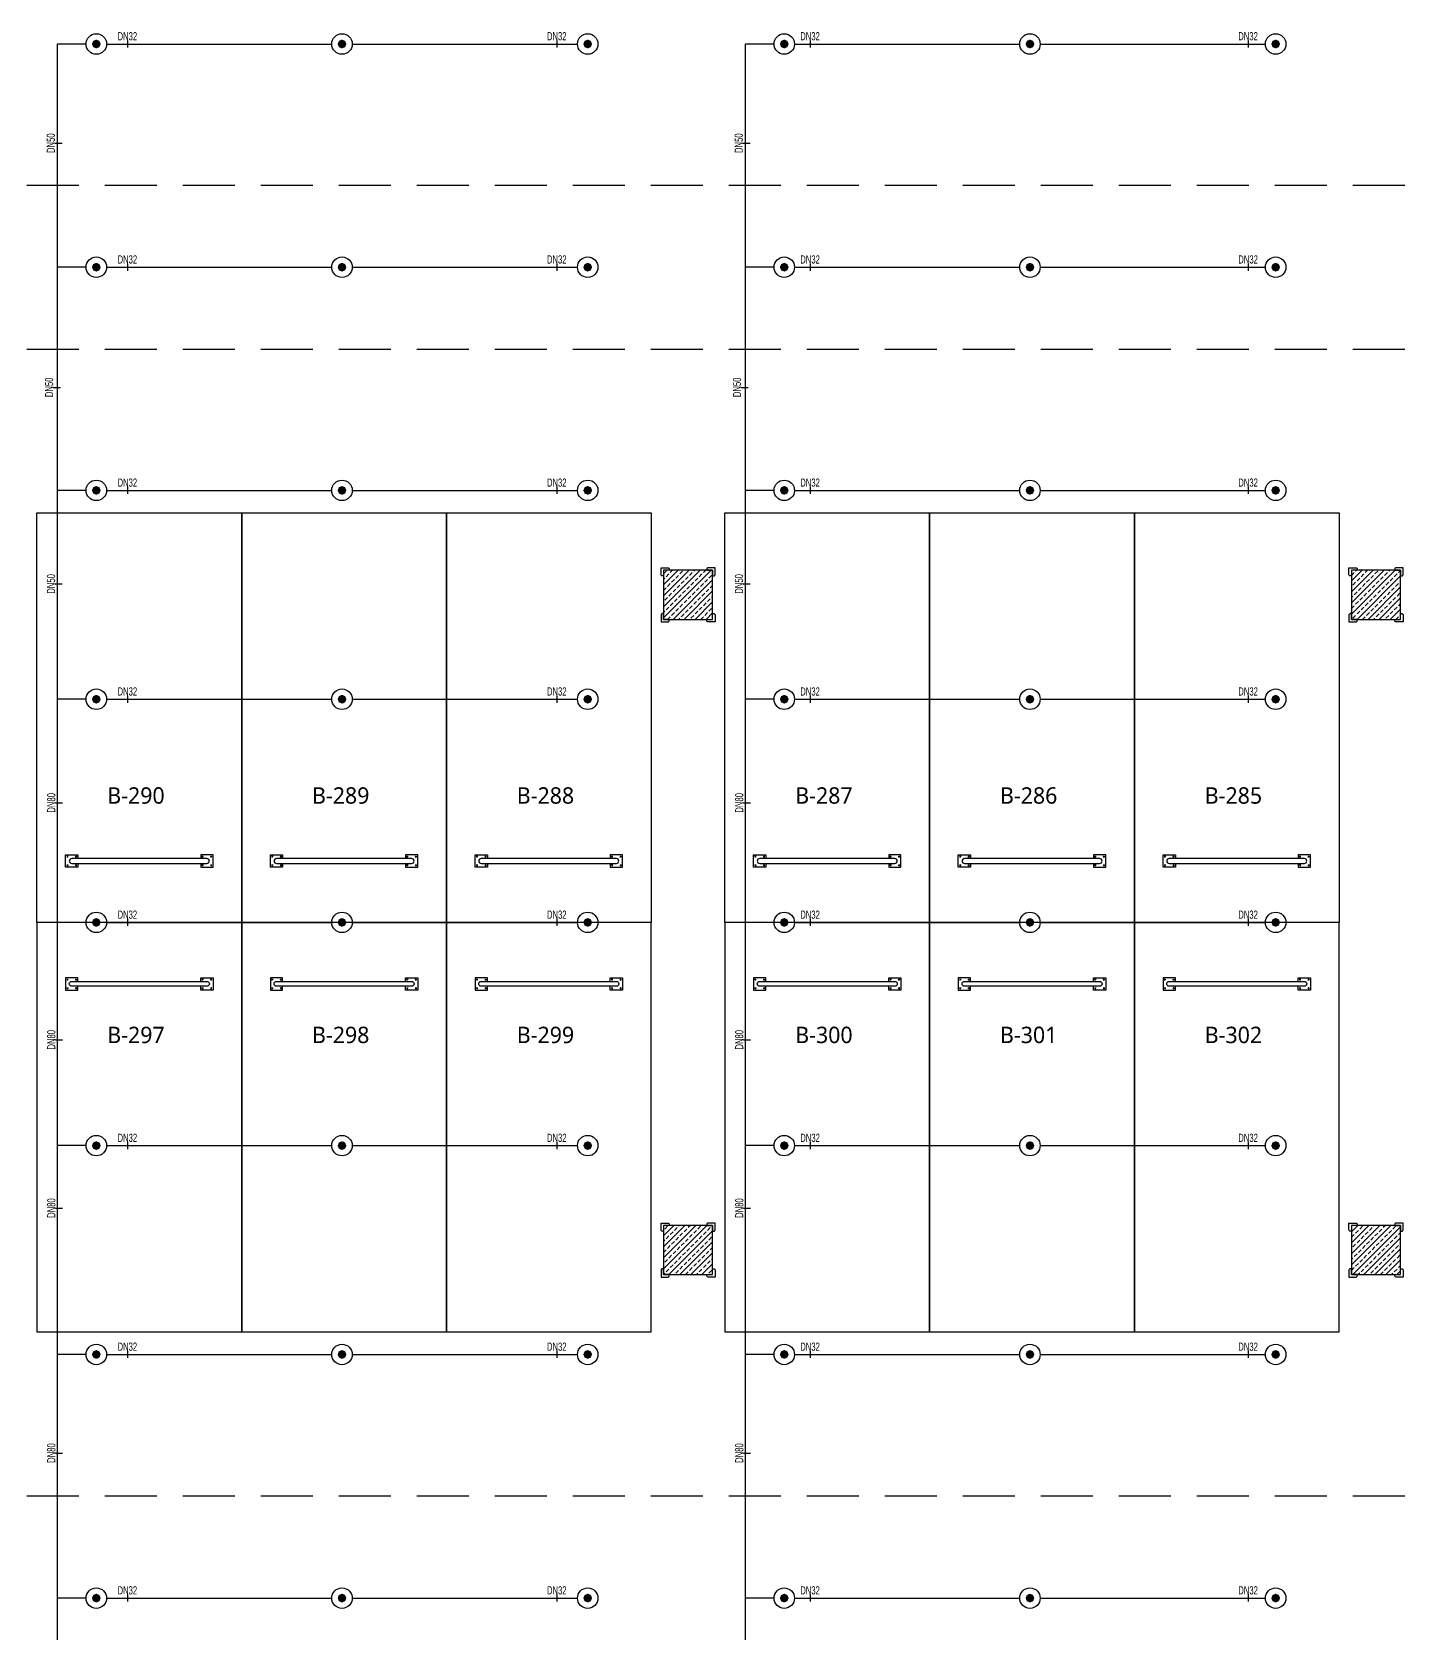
# Model space of a CAD drawing. Header units: millimetres. Extents: x -379292 to 1221486, y 92049 to 447512.
# Drawn here: x 310118 to 326918, y 203931 to 223490 of the extents above; entities that cross this region are included whole.
import ezdxf
from ezdxf.enums import TextEntityAlignment as Align

# ---------------------------------------------------------------- set-up
doc = ezdxf.new("R2010")
doc.units = ezdxf.units.MM
doc.linetypes.add('HIDDEN', pattern=[9.525, 6.35, -3.175])
for name, color, linetype in [('-M-YNGN-BORUID', 7, 'Continuous'), ('-M-YNGN-BORUUZUN', 7, 'Continuous'), ('-M-YNGN-BORUYUK', 7, 'Continuous'), ('-M-YNGN-SPR-YUK', 7, 'Continuous'), ('-M-YNGN-ZON3-CAP-', 7, 'Continuous'), ('-M-YNGN-ZON3-SPR-', 7, 'Continuous'), ('05_HATCH CONCRETE', 141, 'Continuous'), ('05_SYMBOL', 2, 'Continuous'), ('202-A-Y-MahalAd', 141, 'Continuous')]:
    doc.layers.add(name, color=color, linetype=linetype)
doc.layers.add('-M-YNGN-SPR-CAPCIZGI', color=188, linetype='Continuous', plot=False)
doc.layers.add('-M-YNGN-ZON3', color=6, linetype='SP', lineweight=30)
doc.styles.add('CIZGI', font='tahoma.ttf', dxfattribs={"width": 0.8, "oblique": 20})
doc.styles.add('HCAD', font='HCAD.SHX', dxfattribs={"width": 0.8, "height": 0.2})
doc.styles.add('PIPESIZE', font='hcad.shx', dxfattribs={"width": 0.8})
doc.styles.add('SPR-NOT', font='romans.shx')
doc.styles.get("Standard").update_dxf_attribs({"font": 'segoeuil.ttf'})
doc.linetypes.add('SP', pattern='A,2,-0.1,["SP",CIZGI,S=0.14,R=0.2,X=0,Y=-0.07],-0.255', length=2.355)
pattern_1 = [(225, (905000, -3e-07), (67.351921, -67.351921), []), (225, (904932.65, -3e-07), (67.351921, -67.351921), [47.625, -23.8125])]

# ---------------------------------------------------------------- blocks, each defined once
blk = doc.blocks.new('202_Vida')
at = {"color": 0, "linetype": 'ByBlock', "ltscale": 0.2}
for points in [[(1, 0), (-1, 0)], [(0, 1), (0, -1)]]:
    blk.add_lwpolyline(points, dxfattribs=at)
at = {"color": 0, "linetype": 'ByBlock'}
for radius in [0.42, 0.23, 0.155]:
    blk.add_circle((0, 0), radius, dxfattribs=at)
blk = doc.blocks.new('202_Stoper')
at = {"color": 0, "linetype": 'ByBlock'}
for points in [[(-750, -30), (-750, -75), (-900, -75), (-900, 75), (-750, 75), (-750, 30)], [(750, -30), (750, -75), (900, -75), (900, 75), (750, 75), (750, 30)]]:
    blk.add_lwpolyline(points, dxfattribs=at)
blk.add_lwpolyline([(825, -30, 1), (825, 30), (-825, 30, 1), (-825, -30)], format="xyb", close=True, dxfattribs=at)
at = {"color": 0, "linetype": 'ByBlock', "yscale": 10, "zscale": 10, "rotation": 180}
for p, xscale in [((-877, 53), -10), ((-772, 53), 10), ((772, 53), -10), ((877, 53), 10)]:
    blk.add_blockref('202_Vida', p, dxfattribs=dict(at, xscale=xscale))
at = {"color": 0, "linetype": 'ByBlock', "yscale": 10, "zscale": 10}
for p, xscale in [((-877, -52), 10), ((-772, -52), -10), ((772, -52), 10), ((877, -52), -10)]:
    blk.add_blockref('202_Vida', p, dxfattribs=dict(at, xscale=xscale))
blk = doc.blocks.new('202_Mahalblok')
at = {"color": 0, "linetype": 'ByBlock', "flags": 128}
blk.add_lwpolyline([(0, 0), (0, 5000), (2500, 5000), (2500, 0)], close=True, dxfattribs=at)
at = {"color": 252}
blk.add_blockref('202_Stoper', (1250, 750), dxfattribs=at)
at = {"color": 0, "linetype": 'ByBlock', "ltscale": 25}
blk.add_attdef('MAHALNO', text='', height=200, dxfattribs=at).set_placement((1209, 1390), align=Align.BOTTOM_CENTER)
blk = doc.blocks.new('bariyer')
at = {"color": 8, "ltscale": 25}
blk.add_lwpolyline([(0, -70), (15, -70, 0.414214), (30, -55), (30, 30), (-55, 30, 0.414214), (-70, 15), (-70, 0), (0, 0)], format="xyb", close=True, dxfattribs=at)
blk = doc.blocks.new('OtoParkBodrumKatMimari')
at = {"layer": '05_HATCH CONCRETE'}
h = blk.add_hatch(dxfattribs=at)
h.set_pattern_fill('ANSI33', color=8, scale=15, angle=180, style=0)
h.set_pattern_definition(pattern_1)
h.paths.add_polyline_path([(37300, 116100), (36700, 116100), (36700, 115500), (37300, 115500)])
h = blk.add_hatch(dxfattribs=at)
h.set_pattern_fill('ANSI33', color=8, scale=15, angle=180, style=0)
h.set_pattern_definition(pattern_1)
h.paths.add_polyline_path([(45700, 116100), (45100, 116100), (45100, 115500), (45700, 115500)])
h = blk.add_hatch(dxfattribs=at)
h.set_pattern_fill('ANSI33', color=8, scale=15, angle=180, style=0)
h.set_pattern_definition(pattern_1)
h.paths.add_polyline_path([(37300, 108100), (36700, 108100), (36700, 107500), (37300, 107500)])
h = blk.add_hatch(dxfattribs=at)
h.set_pattern_fill('ANSI33', color=8, scale=15, angle=180, style=0)
h.set_pattern_definition(pattern_1)
h.paths.add_polyline_path([(45700, 108100), (45100, 108100), (45100, 107500), (45700, 107500)])
at = {"color": 5}
for points in [[(37300, 116100), (36700, 116100), (36700, 115500), (37300, 115500)], [(45700, 116100), (45100, 116100), (45100, 115500), (45700, 115500)], [(37300, 108100), (36700, 108100), (36700, 107500), (37300, 107500)], [(45700, 108100), (45100, 108100), (45100, 107500), (45700, 107500)]]:
    blk.add_lwpolyline(points, close=True, dxfattribs=at)
at = {"layer": '05_SYMBOL', "color": 252, "linetype": 'HIDDEN', "ltscale": 100}
for points in [[(19400, 120800), (128500, 120800)], [(19400, 118800), (135650, 118800)], [(19400, 104800), (128500, 104800)]]:
    blk.add_lwpolyline(points, dxfattribs=at)
at = {"layer": '05_SYMBOL', "color": 8, "xscale": -1}
for p in [(36700, 116100), (45100, 116100), (36700, 108100), (45100, 108100)]:
    blk.add_blockref('bariyer', p, dxfattribs=at)
at = {"layer": '05_SYMBOL', "color": 8}
for p in [(37300, 116100), (45700, 116100), (37300, 108100), (45700, 108100)]:
    blk.add_blockref('bariyer', p, dxfattribs=at)
at = {"layer": '05_SYMBOL', "color": 8, "rotation": 180}
for p in [(36700, 115500), (45100, 115500), (36700, 107500), (45100, 107500)]:
    blk.add_blockref('bariyer', p, dxfattribs=at)
at = {"layer": '05_SYMBOL', "color": 8, "xscale": -1, "rotation": 180}
for p in [(37300, 115500), (45700, 115500), (37300, 107500), (45700, 107500)]:
    blk.add_blockref('bariyer', p, dxfattribs=at)
at = {"layer": '202-A-Y-MahalAd', "color": 8, "ltscale": 25}
for p, values in [((29050, 111800), {'MAHALNO': 'B-290'}), ((31550, 111800), {'MAHALNO': 'B-289'}), ((34050, 111800), {'MAHALNO': 'B-288'}), ((37450, 111800), {'MAHALNO': 'B-287'}), ((39950, 111800), {'MAHALNO': 'B-286'}), ((42450, 111800), {'MAHALNO': 'B-285'})]:
    blk.add_blockref('202_Mahalblok', p, dxfattribs=at).add_auto_attribs(values)
ref = blk.add_blockref('202_Mahalblok', (29050, 111800), dxfattribs=dict(at, xscale=-1, rotation=180))
ref.add_attrib('MAHALNO', 'B-297', dxfattribs={"layer": '0', "color": 0, "linetype": 'ByBlock', "ltscale": 25, "height": 200}).set_placement((30259, 110267), align=Align.BOTTOM_CENTER)
ref = blk.add_blockref('202_Mahalblok', (31550, 111800), dxfattribs=dict(at, xscale=-1, rotation=180))
ref.add_attrib('MAHALNO', 'B-298', dxfattribs={"layer": '0', "color": 0, "linetype": 'ByBlock', "ltscale": 25, "height": 200}).set_placement((32759, 110267), align=Align.BOTTOM_CENTER)
ref = blk.add_blockref('202_Mahalblok', (34050, 111800), dxfattribs=dict(at, xscale=-1, rotation=180))
ref.add_attrib('MAHALNO', 'B-299', dxfattribs={"layer": '0', "color": 0, "linetype": 'ByBlock', "ltscale": 25, "height": 200}).set_placement((35259, 110267), align=Align.BOTTOM_CENTER)
ref = blk.add_blockref('202_Mahalblok', (37450, 111800), dxfattribs=dict(at, xscale=-1, rotation=180))
ref.add_attrib('MAHALNO', 'B-300', dxfattribs={"layer": '0', "color": 0, "linetype": 'ByBlock', "ltscale": 25, "height": 200}).set_placement((38659, 110267), align=Align.BOTTOM_CENTER)
ref = blk.add_blockref('202_Mahalblok', (39950, 111800), dxfattribs=dict(at, xscale=-1, rotation=180))
ref.add_attrib('MAHALNO', 'B-301', dxfattribs={"layer": '0', "color": 0, "linetype": 'ByBlock', "ltscale": 25, "height": 200}).set_placement((41159, 110267), align=Align.BOTTOM_CENTER)
ref = blk.add_blockref('202_Mahalblok', (42450, 111800), dxfattribs=dict(at, xscale=-1, rotation=180))
ref.add_attrib('MAHALNO', 'B-302', dxfattribs={"layer": '0', "color": 0, "linetype": 'ByBlock', "ltscale": 25, "height": 200}).set_placement((43659, 110267), align=Align.BOTTOM_CENTER)
blk = doc.blocks.new('SP-C-UP-12')
at = {"ltscale": 10}
blk.add_line((0, 0), (0, 0), dxfattribs=at)
at = {"color": 1, "linetype": 'Continuous'}
blk.add_circle((0, 0), 12.5, dxfattribs=at)
at = {"ltscale": 10}
for points in [[(-5.4, 0), (-3.8, 3.8), (-3.8, -3.8), (0, 5.4)], [(-3.8, -3.8), (0, 5.4), (0, -5.4), (3.8, 3.8)], [(0, -5.4), (3.8, 3.8), (3.8, -3.8), (5.4, 0)]]:
    blk.add_solid(points, dxfattribs=at)
at = {"layer": '-M-YNGN-SPR-YUK', "style": 'SPR-NOT', "width": 0.5, "flags": 9}
for tag, p in [('YUK', (0, 17.8)), ('CAP', (0, 14.4)), ('TIP', (0.2, 10.8))]:
    blk.add_attdef(tag, text='', height=2.5, dxfattribs=at).set_placement(p, align=Align.MIDDLE_CENTER)
blk = doc.blocks.new('SPRKL100')
at = {"layer": '-M-YNGN-SPR-CAPCIZGI'}
blk.add_line((0, 0.43), (0, -0.43), dxfattribs=at)
at = {"layer": '-M-YNGN-BORUID', "color": 0, "style": 'HCAD', "width": 0.8, "flags": 1}
blk.add_attdef('DIC', text='', height=0.4, dxfattribs=at).set_placement((0, -1.69), align=Align.CENTER)
at = {"layer": '-M-YNGN-BORUUZUN', "color": 0, "style": 'HCAD', "width": 0.7}
blk.add_attdef('BOY', text='', height=0.8, dxfattribs=at).set_placement((0, -1.08), align=Align.CENTER)
at = {"layer": '-M-YNGN-BORUYUK', "color": 6, "style": 'PIPESIZE', "width": 0.8}
blk.add_attdef('YUK', text='', height=0.5, dxfattribs=at).set_placement((0, 1.87), align=Align.CENTER)
at = {"color": 0, "style": 'PIPESIZE', "width": 0.7}
blk.add_attdef('CAP', text='', height=1, dxfattribs=at).set_placement((0, 0.45), align=Align.CENTER)
blk = doc.blocks.new('A$C69E75EAE')
at = {"layer": '-M-YNGN-ZON3', "ltscale": 500}
for p, q in [((2062.3, -2469.7), (2027.3, -2469.7)), ((2027.3, -7817.2), (2027.3, -2469.7)), ((2087.3, -2469.7), (2362.3, -2469.7)), ((2387.3, -2469.7), (2662.3, -2469.7)), ((2902.3, -2469.7), (2867.3, -2469.7)), ((2867.3, -7817.2), (2867.3, -2469.7)), ((2927.3, -2469.7), (3202.3, -2469.7)), ((3227.3, -2469.7), (3502.3, -2469.7)), ((2062.3, -2742.2), (2027.3, -2742.2)), ((2087.3, -2742.2), (2362.3, -2742.2)), ((2387.3, -2742.2), (2662.3, -2742.2)), ((2902.3, -2742.2), (2867.3, -2742.2)), ((2927.3, -2742.2), (3202.3, -2742.2)), ((3227.3, -2742.2), (3502.3, -2742.2)), ((2062.3, -3014.7), (2027.3, -3014.7)), ((2087.3, -3014.7), (2362.3, -3014.7)), ((2387.3, -3014.7), (2662.3, -3014.7)), ((2902.3, -3014.7), (2867.3, -3014.7)), ((2927.3, -3014.7), (3202.3, -3014.7)), ((3227.3, -3014.7), (3502.3, -3014.7)), ((2062.3, -3269.7), (2027.3, -3269.7)), ((2087.3, -3269.7), (2362.3, -3269.7)), ((2387.3, -3269.7), (2662.3, -3269.7)), ((2902.3, -3269.7), (2867.3, -3269.7)), ((2927.3, -3269.7), (3202.3, -3269.7)), ((3227.3, -3269.7), (3502.3, -3269.7)), ((2062.3, -3542.2), (2027.3, -3542.2)), ((2087.3, -3542.2), (2362.3, -3542.2)), ((2387.3, -3542.2), (2662.3, -3542.2)), ((2902.3, -3542.2), (2867.3, -3542.2)), ((2927.3, -3542.2), (3202.3, -3542.2)), ((3227.3, -3542.2), (3502.3, -3542.2)), ((2062.3, -3814.7), (2027.3, -3814.7)), ((2087.3, -3814.7), (2362.3, -3814.7)), ((2387.3, -3814.7), (2662.3, -3814.7)), ((2902.3, -3814.7), (2867.3, -3814.7)), ((2927.3, -3814.7), (3202.3, -3814.7)), ((3227.3, -3814.7), (3502.3, -3814.7)), ((2062.3, -4069.7), (2027.3, -4069.7)), ((2087.3, -4069.7), (2362.3, -4069.7)), ((2387.3, -4069.7), (2662.3, -4069.7)), ((2902.3, -4069.7), (2867.3, -4069.7)), ((2927.3, -4069.7), (3202.3, -4069.7)), ((3227.3, -4069.7), (3502.3, -4069.7)), ((2062.3, -4367.2), (2027.3, -4367.2)), ((2087.3, -4367.2), (2362.3, -4367.2)), ((2387.3, -4367.2), (2662.3, -4367.2)), ((2902.3, -4367.2), (2867.3, -4367.2)), ((2927.3, -4367.2), (3202.3, -4367.2)), ((3227.3, -4367.2), (3502.3, -4367.2))]:
    blk.add_line(p, q, dxfattribs=at)
at = {"layer": '-M-YNGN-ZON3-CAP-'}
ref = blk.add_blockref('SPRKL100', (2112.7, -2469.7), dxfattribs=dict(at, xscale=10, yscale=10, zscale=10, rotation=359.9999997800978))
ref.add_attrib('CAP', 'DN32', dxfattribs={"layer": '0', "color": 0, "height": 10, "rotation": 360, "style": 'PIPESIZE', "width": 0.7}).set_placement((2112.7, -2465.2), align=Align.CENTER)
ref = blk.add_blockref('SPRKL100', (2637, -2469.7), dxfattribs=dict(at, xscale=10, yscale=10, zscale=10, rotation=359.9999997800978))
ref.add_attrib('CAP', 'DN32', dxfattribs={"layer": '0', "color": 0, "height": 10, "rotation": 360, "style": 'PIPESIZE', "width": 0.7}).set_placement((2637, -2465.2), align=Align.CENTER)
ref = blk.add_blockref('SPRKL100', (2946.3, -2469.7), dxfattribs=dict(at, xscale=10, yscale=10, zscale=10, rotation=359.9999997800978))
ref.add_attrib('CAP', 'DN32', dxfattribs={"layer": '0', "color": 0, "height": 10, "rotation": 360, "style": 'PIPESIZE', "width": 0.7}).set_placement((2946.3, -2465.2), align=Align.CENTER)
ref = blk.add_blockref('SPRKL100', (3481.1, -2469.7), dxfattribs=dict(at, xscale=10, yscale=10, zscale=10, rotation=359.9999997800978))
ref.add_attrib('CAP', 'DN32', dxfattribs={"layer": '0', "color": 0, "height": 10, "rotation": 360, "style": 'PIPESIZE', "width": 0.7}).set_placement((3481.1, -2465.2), align=Align.CENTER)
ref = blk.add_blockref('SPRKL100', (2028.7, -2590.8), dxfattribs=dict(at, xscale=10.00000000000001, yscale=10.00000000000001, zscale=10.00000000000001, rotation=90))
ref.add_attrib('CAP', 'DN50', dxfattribs={"layer": '0', "color": 0, "height": 10, "rotation": 90, "style": 'PIPESIZE', "width": 0.7}).set_placement((2024.2, -2590.8), align=Align.CENTER)
ref = blk.add_blockref('SPRKL100', (2868.7, -2590.8), dxfattribs=dict(at, xscale=10.00000000000001, yscale=10.00000000000001, zscale=10.00000000000001, rotation=90))
ref.add_attrib('CAP', 'DN50', dxfattribs={"layer": '0', "color": 0, "height": 10, "rotation": 90, "style": 'PIPESIZE', "width": 0.7}).set_placement((2864.2, -2590.8), align=Align.CENTER)
ref = blk.add_blockref('SPRKL100', (2112.7, -2742.2), dxfattribs=dict(at, xscale=10, yscale=10, zscale=10, rotation=359.9999997800978))
ref.add_attrib('CAP', 'DN32', dxfattribs={"layer": '0', "color": 0, "height": 10, "rotation": 360, "style": 'PIPESIZE', "width": 0.7}).set_placement((2112.7, -2737.7), align=Align.CENTER)
ref = blk.add_blockref('SPRKL100', (2637, -2742.2), dxfattribs=dict(at, xscale=10, yscale=10, zscale=10, rotation=359.9999997800978))
ref.add_attrib('CAP', 'DN32', dxfattribs={"layer": '0', "color": 0, "height": 10, "rotation": 360, "style": 'PIPESIZE', "width": 0.7}).set_placement((2637, -2737.7), align=Align.CENTER)
ref = blk.add_blockref('SPRKL100', (2946.3, -2742.2), dxfattribs=dict(at, xscale=10, yscale=10, zscale=10, rotation=359.9999997800978))
ref.add_attrib('CAP', 'DN32', dxfattribs={"layer": '0', "color": 0, "height": 10, "rotation": 360, "style": 'PIPESIZE', "width": 0.7}).set_placement((2946.3, -2737.7), align=Align.CENTER)
ref = blk.add_blockref('SPRKL100', (3481.1, -2742.2), dxfattribs=dict(at, xscale=10, yscale=10, zscale=10, rotation=359.9999997800978))
ref.add_attrib('CAP', 'DN32', dxfattribs={"layer": '0', "color": 0, "height": 10, "rotation": 360, "style": 'PIPESIZE', "width": 0.7}).set_placement((3481.1, -2737.7), align=Align.CENTER)
ref = blk.add_blockref('SPRKL100', (2026.6, -2888.9), dxfattribs=dict(at, xscale=10.00000000000001, yscale=10.00000000000001, zscale=10.00000000000001, rotation=90))
ref.add_attrib('CAP', 'DN50', dxfattribs={"layer": '0', "color": 0, "height": 10, "rotation": 90, "style": 'PIPESIZE', "width": 0.7}).set_placement((2022.1, -2888.9), align=Align.CENTER)
ref = blk.add_blockref('SPRKL100', (2866.6, -2888.9), dxfattribs=dict(at, xscale=10.00000000000001, yscale=10.00000000000001, zscale=10.00000000000001, rotation=90))
ref.add_attrib('CAP', 'DN50', dxfattribs={"layer": '0', "color": 0, "height": 10, "rotation": 90, "style": 'PIPESIZE', "width": 0.7}).set_placement((2862.1, -2888.9), align=Align.CENTER)
ref = blk.add_blockref('SPRKL100', (2112.7, -3014.7), dxfattribs=dict(at, xscale=10, yscale=10, zscale=10, rotation=359.9999997800978))
ref.add_attrib('CAP', 'DN32', dxfattribs={"layer": '0', "color": 0, "height": 10, "rotation": 360, "style": 'PIPESIZE', "width": 0.7}).set_placement((2112.7, -3010.2), align=Align.CENTER)
ref = blk.add_blockref('SPRKL100', (2637, -3014.7), dxfattribs=dict(at, xscale=10, yscale=10, zscale=10, rotation=359.9999997800978))
ref.add_attrib('CAP', 'DN32', dxfattribs={"layer": '0', "color": 0, "height": 10, "rotation": 360, "style": 'PIPESIZE', "width": 0.7}).set_placement((2637, -3010.2), align=Align.CENTER)
ref = blk.add_blockref('SPRKL100', (2946.3, -3014.7), dxfattribs=dict(at, xscale=10, yscale=10, zscale=10, rotation=359.9999997800978))
ref.add_attrib('CAP', 'DN32', dxfattribs={"layer": '0', "color": 0, "height": 10, "rotation": 360, "style": 'PIPESIZE', "width": 0.7}).set_placement((2946.3, -3010.2), align=Align.CENTER)
ref = blk.add_blockref('SPRKL100', (3481.1, -3014.7), dxfattribs=dict(at, xscale=10, yscale=10, zscale=10, rotation=359.9999997800978))
ref.add_attrib('CAP', 'DN32', dxfattribs={"layer": '0', "color": 0, "height": 10, "rotation": 360, "style": 'PIPESIZE', "width": 0.7}).set_placement((3481.1, -3010.2), align=Align.CENTER)
ref = blk.add_blockref('SPRKL100', (2029, -3128.9), dxfattribs=dict(at, xscale=10.00000000000001, yscale=10.00000000000001, zscale=10.00000000000001, rotation=90))
ref.add_attrib('CAP', 'DN50', dxfattribs={"layer": '0', "color": 0, "height": 10, "rotation": 90, "style": 'PIPESIZE', "width": 0.7}).set_placement((2024.5, -3128.9), align=Align.CENTER)
ref = blk.add_blockref('SPRKL100', (2869, -3128.9), dxfattribs=dict(at, xscale=10.00000000000001, yscale=10.00000000000001, zscale=10.00000000000001, rotation=90))
ref.add_attrib('CAP', 'DN50', dxfattribs={"layer": '0', "color": 0, "height": 10, "rotation": 90, "style": 'PIPESIZE', "width": 0.7}).set_placement((2864.5, -3128.9), align=Align.CENTER)
ref = blk.add_blockref('SPRKL100', (2112.7, -3269.7), dxfattribs=dict(at, xscale=10, yscale=10, zscale=10, rotation=359.9999997800978))
ref.add_attrib('CAP', 'DN32', dxfattribs={"layer": '0', "color": 0, "height": 10, "rotation": 360, "style": 'PIPESIZE', "width": 0.7}).set_placement((2112.7, -3265.2), align=Align.CENTER)
ref = blk.add_blockref('SPRKL100', (2637, -3269.7), dxfattribs=dict(at, xscale=10, yscale=10, zscale=10, rotation=359.9999997800978))
ref.add_attrib('CAP', 'DN32', dxfattribs={"layer": '0', "color": 0, "height": 10, "rotation": 360, "style": 'PIPESIZE', "width": 0.7}).set_placement((2637, -3265.2), align=Align.CENTER)
ref = blk.add_blockref('SPRKL100', (2946.3, -3269.7), dxfattribs=dict(at, xscale=10, yscale=10, zscale=10, rotation=359.9999997800978))
ref.add_attrib('CAP', 'DN32', dxfattribs={"layer": '0', "color": 0, "height": 10, "rotation": 360, "style": 'PIPESIZE', "width": 0.7}).set_placement((2946.3, -3265.2), align=Align.CENTER)
ref = blk.add_blockref('SPRKL100', (3481.1, -3269.7), dxfattribs=dict(at, xscale=10, yscale=10, zscale=10, rotation=359.9999997800978))
ref.add_attrib('CAP', 'DN32', dxfattribs={"layer": '0', "color": 0, "height": 10, "rotation": 360, "style": 'PIPESIZE', "width": 0.7}).set_placement((3481.1, -3265.2), align=Align.CENTER)
ref = blk.add_blockref('SPRKL100', (2029.3, -3396.2), dxfattribs=dict(at, xscale=10.00000000000001, yscale=10.00000000000001, zscale=10.00000000000001, rotation=90))
ref.add_attrib('CAP', 'DN80', dxfattribs={"layer": '0', "color": 0, "height": 10, "rotation": 90, "style": 'PIPESIZE', "width": 0.7}).set_placement((2024.8, -3396.2), align=Align.CENTER)
ref = blk.add_blockref('SPRKL100', (2869.3, -3396.2), dxfattribs=dict(at, xscale=10.00000000000001, yscale=10.00000000000001, zscale=10.00000000000001, rotation=90))
ref.add_attrib('CAP', 'DN80', dxfattribs={"layer": '0', "color": 0, "height": 10, "rotation": 90, "style": 'PIPESIZE', "width": 0.7}).set_placement((2864.8, -3396.2), align=Align.CENTER)
ref = blk.add_blockref('SPRKL100', (2112.7, -3542.2), dxfattribs=dict(at, xscale=10, yscale=10, zscale=10, rotation=359.9999997800978))
ref.add_attrib('CAP', 'DN32', dxfattribs={"layer": '0', "color": 0, "height": 10, "rotation": 360, "style": 'PIPESIZE', "width": 0.7}).set_placement((2112.7, -3537.7), align=Align.CENTER)
ref = blk.add_blockref('SPRKL100', (2637, -3542.2), dxfattribs=dict(at, xscale=10, yscale=10, zscale=10, rotation=359.9999997800978))
ref.add_attrib('CAP', 'DN32', dxfattribs={"layer": '0', "color": 0, "height": 10, "rotation": 360, "style": 'PIPESIZE', "width": 0.7}).set_placement((2637, -3537.7), align=Align.CENTER)
ref = blk.add_blockref('SPRKL100', (2946.3, -3542.2), dxfattribs=dict(at, xscale=10, yscale=10, zscale=10, rotation=359.9999997800978))
ref.add_attrib('CAP', 'DN32', dxfattribs={"layer": '0', "color": 0, "height": 10, "rotation": 360, "style": 'PIPESIZE', "width": 0.7}).set_placement((2946.3, -3537.7), align=Align.CENTER)
ref = blk.add_blockref('SPRKL100', (3481.1, -3542.2), dxfattribs=dict(at, xscale=10, yscale=10, zscale=10, rotation=359.9999997800978))
ref.add_attrib('CAP', 'DN32', dxfattribs={"layer": '0', "color": 0, "height": 10, "rotation": 360, "style": 'PIPESIZE', "width": 0.7}).set_placement((3481.1, -3537.7), align=Align.CENTER)
ref = blk.add_blockref('SPRKL100', (2029.3, -3685.5), dxfattribs=dict(at, xscale=10.00000000000001, yscale=10.00000000000001, zscale=10.00000000000001, rotation=90))
ref.add_attrib('CAP', 'DN80', dxfattribs={"layer": '0', "color": 0, "height": 10, "rotation": 90, "style": 'PIPESIZE', "width": 0.7}).set_placement((2024.8, -3685.5), align=Align.CENTER)
ref = blk.add_blockref('SPRKL100', (2869.3, -3685.5), dxfattribs=dict(at, xscale=10.00000000000001, yscale=10.00000000000001, zscale=10.00000000000001, rotation=90))
ref.add_attrib('CAP', 'DN80', dxfattribs={"layer": '0', "color": 0, "height": 10, "rotation": 90, "style": 'PIPESIZE', "width": 0.7}).set_placement((2864.8, -3685.5), align=Align.CENTER)
ref = blk.add_blockref('SPRKL100', (2112.7, -3814.7), dxfattribs=dict(at, xscale=10, yscale=10, zscale=10, rotation=359.9999997800978))
ref.add_attrib('CAP', 'DN32', dxfattribs={"layer": '0', "color": 0, "height": 10, "rotation": 360, "style": 'PIPESIZE', "width": 0.7}).set_placement((2112.7, -3810.2), align=Align.CENTER)
ref = blk.add_blockref('SPRKL100', (2637, -3814.7), dxfattribs=dict(at, xscale=10, yscale=10, zscale=10, rotation=359.9999997800978))
ref.add_attrib('CAP', 'DN32', dxfattribs={"layer": '0', "color": 0, "height": 10, "rotation": 360, "style": 'PIPESIZE', "width": 0.7}).set_placement((2637, -3810.2), align=Align.CENTER)
ref = blk.add_blockref('SPRKL100', (2946.3, -3814.7), dxfattribs=dict(at, xscale=10, yscale=10, zscale=10, rotation=359.9999997800978))
ref.add_attrib('CAP', 'DN32', dxfattribs={"layer": '0', "color": 0, "height": 10, "rotation": 360, "style": 'PIPESIZE', "width": 0.7}).set_placement((2946.3, -3810.2), align=Align.CENTER)
ref = blk.add_blockref('SPRKL100', (3481.1, -3814.7), dxfattribs=dict(at, xscale=10, yscale=10, zscale=10, rotation=359.9999997800978))
ref.add_attrib('CAP', 'DN32', dxfattribs={"layer": '0', "color": 0, "height": 10, "rotation": 360, "style": 'PIPESIZE', "width": 0.7}).set_placement((3481.1, -3810.2), align=Align.CENTER)
ref = blk.add_blockref('SPRKL100', (2029.3, -3891), dxfattribs=dict(at, xscale=10.00000000000001, yscale=10.00000000000001, zscale=10.00000000000001, rotation=90))
ref.add_attrib('CAP', 'DN80', dxfattribs={"layer": '0', "color": 0, "height": 10, "rotation": 90, "style": 'PIPESIZE', "width": 0.7}).set_placement((2024.8, -3891), align=Align.CENTER)
ref = blk.add_blockref('SPRKL100', (2869.3, -3891), dxfattribs=dict(at, xscale=10.00000000000001, yscale=10.00000000000001, zscale=10.00000000000001, rotation=90))
ref.add_attrib('CAP', 'DN80', dxfattribs={"layer": '0', "color": 0, "height": 10, "rotation": 90, "style": 'PIPESIZE', "width": 0.7}).set_placement((2864.8, -3891), align=Align.CENTER)
ref = blk.add_blockref('SPRKL100', (2112.7, -4069.7), dxfattribs=dict(at, xscale=10, yscale=10, zscale=10, rotation=359.9999997800978))
ref.add_attrib('CAP', 'DN32', dxfattribs={"layer": '0', "color": 0, "height": 10, "rotation": 360, "style": 'PIPESIZE', "width": 0.7}).set_placement((2112.7, -4065.2), align=Align.CENTER)
ref = blk.add_blockref('SPRKL100', (2637, -4069.7), dxfattribs=dict(at, xscale=10, yscale=10, zscale=10, rotation=359.9999997800978))
ref.add_attrib('CAP', 'DN32', dxfattribs={"layer": '0', "color": 0, "height": 10, "rotation": 360, "style": 'PIPESIZE', "width": 0.7}).set_placement((2637, -4065.2), align=Align.CENTER)
ref = blk.add_blockref('SPRKL100', (2946.3, -4069.7), dxfattribs=dict(at, xscale=10, yscale=10, zscale=10, rotation=359.9999997800978))
ref.add_attrib('CAP', 'DN32', dxfattribs={"layer": '0', "color": 0, "height": 10, "rotation": 360, "style": 'PIPESIZE', "width": 0.7}).set_placement((2946.3, -4065.2), align=Align.CENTER)
ref = blk.add_blockref('SPRKL100', (3481.1, -4069.7), dxfattribs=dict(at, xscale=10, yscale=10, zscale=10, rotation=359.9999997800978))
ref.add_attrib('CAP', 'DN32', dxfattribs={"layer": '0', "color": 0, "height": 10, "rotation": 360, "style": 'PIPESIZE', "width": 0.7}).set_placement((3481.1, -4065.2), align=Align.CENTER)
ref = blk.add_blockref('SPRKL100', (2029.3, -4190.1), dxfattribs=dict(at, xscale=10.00000000000001, yscale=10.00000000000001, zscale=10.00000000000001, rotation=90))
ref.add_attrib('CAP', 'DN80', dxfattribs={"layer": '0', "color": 0, "height": 10, "rotation": 90, "style": 'PIPESIZE', "width": 0.7}).set_placement((2024.8, -4190.1), align=Align.CENTER)
ref = blk.add_blockref('SPRKL100', (2869.3, -4190.1), dxfattribs=dict(at, xscale=10.00000000000001, yscale=10.00000000000001, zscale=10.00000000000001, rotation=90))
ref.add_attrib('CAP', 'DN80', dxfattribs={"layer": '0', "color": 0, "height": 10, "rotation": 90, "style": 'PIPESIZE', "width": 0.7}).set_placement((2864.8, -4190.1), align=Align.CENTER)
ref = blk.add_blockref('SPRKL100', (2112.7, -4367.2), dxfattribs=dict(at, xscale=10, yscale=10, zscale=10, rotation=359.9999997800978))
ref.add_attrib('CAP', 'DN32', dxfattribs={"layer": '0', "color": 0, "height": 10, "rotation": 360, "style": 'PIPESIZE', "width": 0.7}).set_placement((2112.7, -4362.7), align=Align.CENTER)
ref = blk.add_blockref('SPRKL100', (2637, -4367.2), dxfattribs=dict(at, xscale=10, yscale=10, zscale=10, rotation=359.9999997800978))
ref.add_attrib('CAP', 'DN32', dxfattribs={"layer": '0', "color": 0, "height": 10, "rotation": 360, "style": 'PIPESIZE', "width": 0.7}).set_placement((2637, -4362.7), align=Align.CENTER)
ref = blk.add_blockref('SPRKL100', (2946.3, -4367.2), dxfattribs=dict(at, xscale=10, yscale=10, zscale=10, rotation=359.9999997800978))
ref.add_attrib('CAP', 'DN32', dxfattribs={"layer": '0', "color": 0, "height": 10, "rotation": 360, "style": 'PIPESIZE', "width": 0.7}).set_placement((2946.3, -4362.7), align=Align.CENTER)
ref = blk.add_blockref('SPRKL100', (3481.1, -4367.2), dxfattribs=dict(at, xscale=10, yscale=10, zscale=10, rotation=359.9999997800978))
ref.add_attrib('CAP', 'DN32', dxfattribs={"layer": '0', "color": 0, "height": 10, "rotation": 360, "style": 'PIPESIZE', "width": 0.7}).set_placement((3481.1, -4362.7), align=Align.CENTER)
at = {"layer": '-M-YNGN-ZON3-SPR-'}
for p in [(2074.8, -2469.7), (2374.8, -2469.7), (2674.8, -2469.7), (2914.8, -2469.7), (3214.8, -2469.7), (3514.8, -2469.7), (2074.8, -2742.2), (2374.8, -2742.2), (2674.8, -2742.2), (2914.8, -2742.2), (3214.8, -2742.2), (3514.8, -2742.2), (2074.8, -3014.7), (2374.8, -3014.7), (2674.8, -3014.7), (2914.8, -3014.7), (3214.8, -3014.7), (3514.8, -3014.7), (2074.8, -3269.7), (2374.8, -3269.7), (2674.8, -3269.7), (2914.8, -3269.7), (3214.8, -3269.7), (3514.8, -3269.7), (2074.8, -3542.2), (2374.8, -3542.2), (2674.8, -3542.2), (2914.8, -3542.2), (3214.8, -3542.2), (3514.8, -3542.2), (2074.8, -3814.7), (2374.8, -3814.7), (2674.8, -3814.7), (2914.8, -3814.7), (3214.8, -3814.7), (3514.8, -3814.7), (2074.8, -4069.7), (2374.8, -4069.7), (2674.8, -4069.7), (2914.8, -4069.7), (3214.8, -4069.7), (3514.8, -4069.7), (2074.8, -4367.2), (2374.8, -4367.2), (2674.8, -4367.2), (2914.8, -4367.2), (3214.8, -4367.2), (3514.8, -4367.2)]:
    blk.add_blockref('SP-C-UP-12', p, dxfattribs=at)

msp = doc.modelspace()

# ---------------------------------------------------------------- block references
at = {"color": 8}
msp.add_blockref('OtoParkBodrumKatMimari', (281127.6, 100818.8), dxfattribs=at)

# ---------------------------------------------------------------- next in the draw order: block references
at = {"layer": '-M-YNGN-ZON3', "ltscale": 25, "xscale": 10, "yscale": 10, "zscale": 10}
msp.add_blockref('A$C69E75EAE', (290154.3, 248041), dxfattribs=at)

doc.saveas('drawing.dxf')
